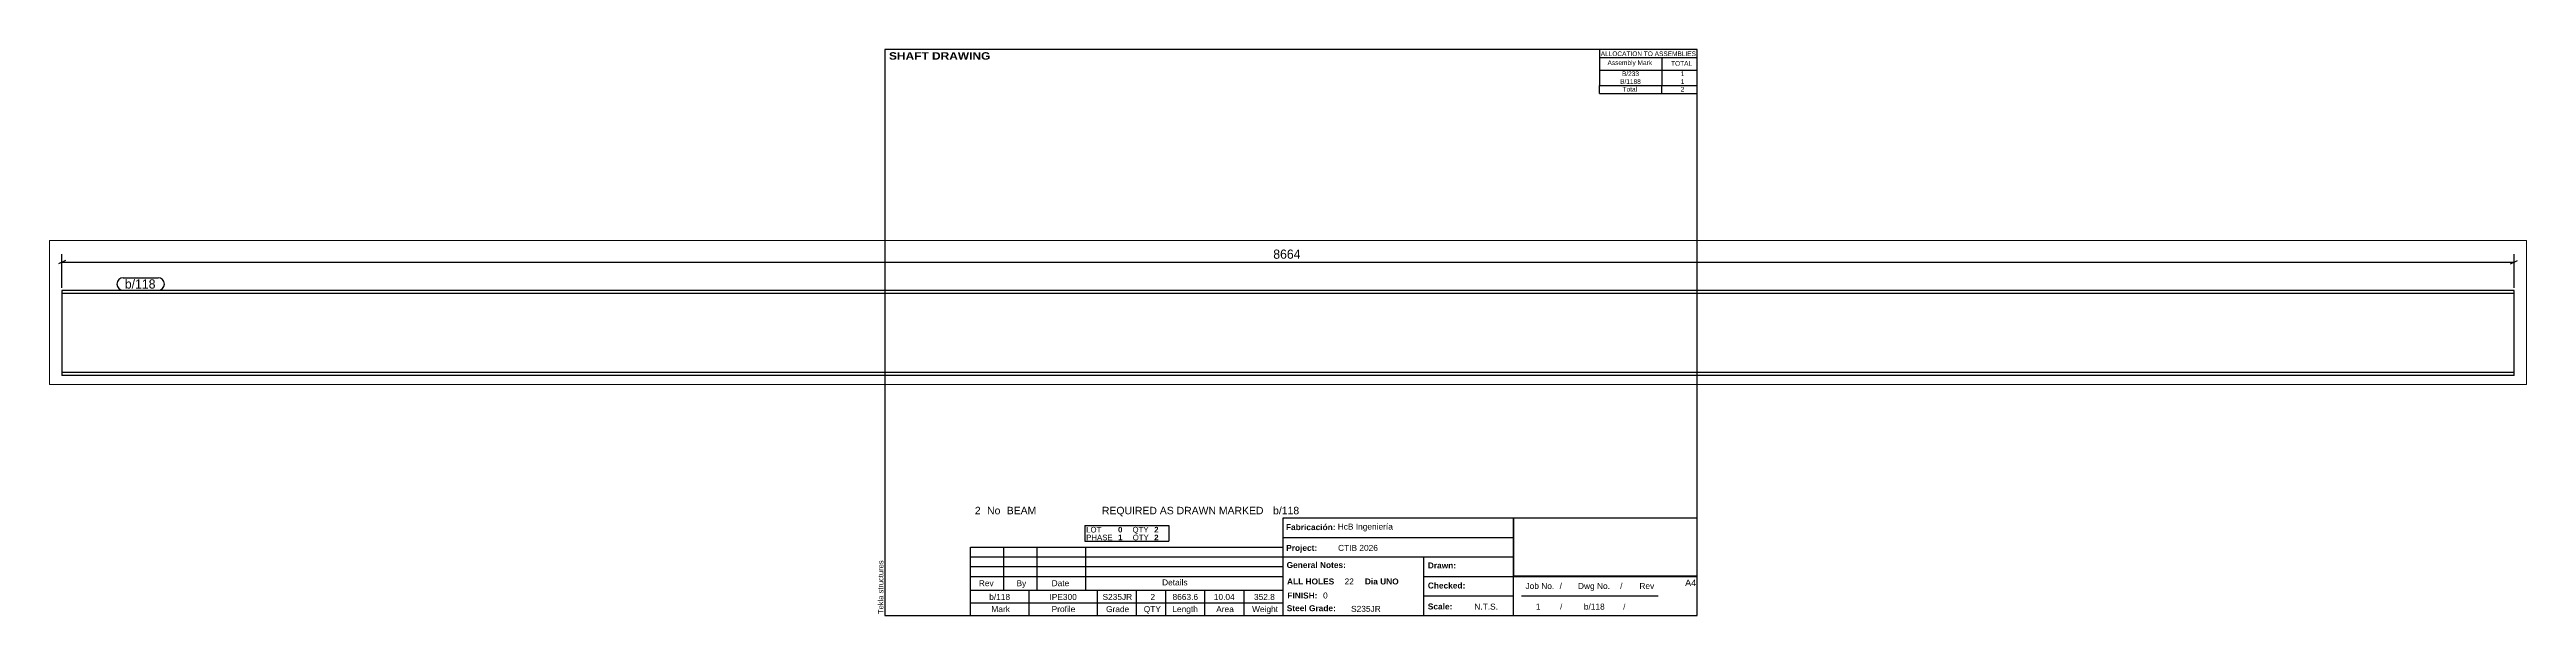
# Paper-space layout 'Layout1' of a CAD drawing. Header units: millimetres. Extents: x -290 to 585, y 5 to 205.
# The model-space entities are those that its viewports show. They can reach past a viewport. Long polylines and large blocks are cut down to what shows.
import ezdxf

# ---------------------------------------------------------------- set-up
doc = ezdxf.new("R2010")
doc.units = ezdxf.units.MM
doc.layers.add('Viewport layer', color=7, linetype='Continuous', plot=False)
doc.styles.add('Arial', font='ARIAL.TTF', dxfattribs={"height": 0.2})
doc.styles.add('Arial Black', font='ARIBLK.TTF', dxfattribs={"height": 0.2})
doc.styles.add('Arial Bold', font='ARIALBD.TTF', dxfattribs={"height": 0.2})
doc.styles.add('Comic Sans MS', font='COMIC.TTF', dxfattribs={"height": 0.2})

msp = doc.modelspace()

# ---------------------------------------------------------------- linework, layer by layer
at = {"color": 8, "linetype": 'Continuous'}
for p, q in [((56, 438), (32, 426)), ((44, 342), (44, 460.4)), ((8695.6, 426), (8719.6, 438)), ((8707.6, 342), (8707.6, 460.4)), ((44, 432), (8707.6, 432))]:
    msp.add_line(p, q, dxfattribs=at)
at = {"color": 7, "linetype": 'Continuous'}
for p, q in [((8707.6, 332), (44, 332)), ((44, 332), (44, 32)), ((8707.6, 321.3), (44, 321.3)), ((8707.6, 32), (8707.6, 332)), ((8707.6, 42.7), (44, 42.7)), ((8707.6, 32), (44, 32))]:
    msp.add_line(p, q, dxfattribs=at)

# ---------------------------------------------------------------- next in the draw order: wipeouts: each hides what was drawn before it
at = {"color": 0}
for points in [[(4434.3, 438), (4434.3, 482.8), (4317.3, 482.8), (4317.3, 438)], [(377.7, 339), (377.7, 371), (266, 371), (266, 339)]]:
    msp.add_wipeout(points, dxfattribs=at)

# ---------------------------------------------------------------- next in the draw order: texts
at = {"color": 3, "style": 'Comic Sans MS'}
msp.add_text('8664', height=32.38, dxfattribs=at).set_placement((4323.7, 444.4))

# ---------------------------------------------------------------- next in the draw order: wipeouts: each hides what was drawn before it
at = {"color": 0}
msp.add_wipeout([(377.7, 339), (377.7, 371), (266, 371), (266, 339)], dxfattribs=at)

# ---------------------------------------------------------------- next in the draw order: linework, layer by layer
at = {"color": 7, "linetype": 'Continuous'}
for p, q in [((260, 377), (383.7, 377)), ((260, 333), (383.7, 333))]:
    msp.add_line(p, q, dxfattribs=at)
for centre, start, end in [((260, 355), 90, 270), ((383.7, 355), 270, 90)]:
    msp.add_arc(centre, 22, start, end, dxfattribs=at)

# ---------------------------------------------------------------- next in the draw order: texts
at = {"color": 3, "style": 'Comic Sans MS'}
msp.add_text('b/118', height=32.38, dxfattribs=at).set_placement((266, 339))

psp = doc.layouts.get("Layout1")

# ---------------------------------------------------------------- linework, layer by layer
at = {"color": 5, "linetype": 'Continuous'}
for p, q in [((292, 205), (5, 205)), ((5, 205), (5, 5)), ((292, 5), (292, 205)), ((5, 5), (292, 5))]:
    psp.add_line(p, q, dxfattribs=at)
at = {"color": 7, "linetype": 'Continuous'}
for p, q in [((257.51, 205), (257.51, 197.75)), ((257.57, 202.24), (292, 202.24)), ((279.49, 202.24), (279.49, 197.75)), ((257.51, 197.75), (257.51, 195)), ((257.51, 195), (257.51, 192.24)), ((257.57, 197.75), (292, 197.75)), ((279.49, 197.75), (279.49, 195)), ((279.49, 195), (279.49, 192.24)), ((257.51, 189.47), (257.51, 192.23)), ((257.51, 189.47), (292, 189.47)), ((257.54, 192.23), (292, 192.23)), ((279.49, 189.47), (279.49, 192.23)), ((75.68, 36.74), (105.35, 36.74)), ((75.68, 36.74), (75.68, 33.98)), ((105.35, 36.74), (105.35, 33.98)), ((145.72, 5), (145.72, 39.5)), ((145.75, 39.5), (292, 39.5)), ((227.14, 5), (227.14, 39.5)), ((35.31, 13.97), (35.31, 29.15)), ((35.31, 29.15), (145.71, 29.15)), ((47.04, 13.97), (47.04, 29.15)), ((58.77, 13.97), (58.77, 29.15)), ((75.68, 33.98), (75.68, 31.22)), ((75.68, 31.22), (105.35, 31.22)), ((76.02, 13.97), (76.02, 29.15)), ((105.35, 33.98), (105.35, 31.22)), ((145.71, 13.97), (145.71, 29.15)), ((145.72, 32.6), (227.14, 32.6)), ((35.31, 25.7), (145.71, 25.7)), ((35.31, 22.25), (145.71, 22.25)), ((35.31, 18.8), (145.71, 18.8)), ((145.72, 25.7), (227.14, 25.7)), ((195.4, 5), (195.4, 25.7)), ((195.4, 18.8), (292, 18.8)), ((35.31, 13.96), (145.71, 13.97)), ((35.31, 9.49), (35.31, 13.96)), ((35.31, 9.48), (145.72, 9.49)), ((35.31, 5), (35.31, 9.48)), ((56.01, 9.49), (56.01, 13.97)), ((56.01, 5), (56.01, 9.48)), ((80.16, 9.49), (80.16, 13.97)), ((80.16, 5), (80.16, 9.48)), ((93.96, 9.49), (93.96, 13.97)), ((93.96, 5), (93.96, 9.48)), ((104.31, 9.49), (104.31, 13.97)), ((104.31, 5), (104.31, 9.48)), ((118.11, 9.49), (118.11, 13.97)), ((118.11, 5), (118.11, 9.48)), ((131.91, 9.49), (131.91, 13.97)), ((131.91, 5), (131.91, 9.48)), ((195.4, 11.9), (227.14, 11.9)), ((229.99, 11.92), (278.29, 11.92))]:
    psp.add_line(p, q, dxfattribs=at)
at = {"color": 2, "linetype": 'Continuous'}
for p, q in [((227.28, 39.46), (291.86, 39.46)), ((227.29, 19.02), (227.29, 39.46)), ((291.96, 19.03), (291.96, 39.47)), ((227.28, 19.03), (291.86, 19.03))]:
    psp.add_line(p, q, dxfattribs=at)

# ---------------------------------------------------------------- texts
at = {"color": 7}
for s, height, style, p in [(' SHAFT DRAWING', 2.6342, 'Arial Black', (5.3, 201.42)), ('ALLOCATION TO ASSEMBLIES', 1.6475, 'Arial', (257.95, 202.68)), ('Assembly Mark', 1.6475, 'Arial', (260.35, 199.52)), ('TOTAL', 1.648, 'Arial', (282.81, 199.28)), ('2', 2.64, 'Arial', (36.8, 40.76)), ('No', 2.636, 'Arial', (41.13, 40.76)), ('BEAM', 2.636, 'Arial', (48.08, 40.76)), ('REQUIRED AS DRAWN MARKED', 2.636, 'Arial', (81.71, 40.76)), ('b/118', 2.636, 'Arial', (142.18, 40.76)), ('b/118', 2.109, 'Arial', (41.89, 10.5)), ('IPE300', 2.109, 'Arial', (63.17, 10.5)), ('S235JR', 2.109, 'Arial', (81.91, 10.5)), ('2', 2.11, 'Arial', (98.86, 10.5)), ('8663.6', 2.109, 'Arial', (106.66, 10.5)), ('10.04', 2.109, 'Arial', (121.24, 10.5)), ('352.8', 2.109, 'Arial', (135.43, 10.5)), ('FINISH:', 2.107, 'Arial Bold', (147.22, 11)), ('0', 2.11, 'Arial', (159.84, 11))]:
    psp.add_text(s, height=height, dxfattribs=dict(at, style=style)).set_placement(p)
at = {"color": 7, "linetype": 'Continuous'}
for s, height, style, p in [('B/1188', 1.648, 'Arial', (264.81, 192.87)), ('B/233', 1.648, 'Arial', (265.45, 195.63)), ('1', 1.65, 'Arial', (286.23, 195.63)), ('1', 1.65, 'Arial', (286.23, 192.87)), ('Total', 1.648, 'Arial', (265.67, 190.12)), ('2', 1.65, 'Arial', (286.21, 190.12)), ('LOT', 1.977, 'Arial', (76.13, 34.33)), ('0', 1.98, 'Arial Bold', (87.41, 34.33)), ('QTY', 1.977, 'Arial', (92.51, 34.33)), ('2', 1.98, 'Arial Bold', (100.18, 34.33)), ('Fabricación:', 2.1074, 'Arial Bold', (146.73, 35.16)), ('HcB Ingeniería', 2.1088, 'Arial', (165.02, 35.36)), ('PHASE', 1.977, 'Arial', (76.13, 31.57)), ('1', 1.98, 'Arial Bold', (87.41, 31.57)), ('QTY', 1.977, 'Arial', (92.58, 31.57)), ('2', 1.98, 'Arial Bold', (100.18, 31.57)), ('Project:', 2.107, 'Arial Bold', (146.81, 27.83)), ('CTIB 2026', 2.109, 'Arial', (165.14, 27.83)), ('Details', 2.109, 'Arial', (102.96, 15.63)), ('General Notes:', 2.1074, 'Arial Bold', (146.96, 21.78)), ('ALL HOLES', 2.107, 'Arial Bold', (147.1, 15.96)), ('22', 2.109, 'Arial', (167.43, 15.96)), ('Dia UNO', 2.107, 'Arial Bold', (174.62, 15.96)), ('Drawn:', 2.107, 'Arial Bold', (196.85, 21.62)), ('A4', 2.307, 'Arial', (287.76, 15.38)), ('Rev', 2.109, 'Arial', (38.21, 15.35)), ('By', 2.109, 'Arial', (51.53, 15.35)), ('Date', 2.109, 'Arial', (63.94, 15.35)), ('Scale:', 2.107, 'Arial Bold', (196.85, 7.13)), ('Checked:', 2.107, 'Arial Bold', (196.85, 14.53)), ('N.T.S.', 2.109, 'Arial', (213.29, 7.08)), ('Job No.', 2.109, 'Arial', (231.37, 14.37)), ('1', 2.11, 'Arial', (235.04, 7.08)), ('/', 2.11, 'Arial', (243.42, 14.37)), ('/', 1.98, 'Arial', (243.58, 7.08)), ('Dwg No.', 2.109, 'Arial', (249.91, 14.37)), ('b/118', 2.109, 'Arial', (251.98, 7.08)), ('/', 2.11, 'Arial', (264.81, 14.37)), ('/', 1.98, 'Arial', (265.88, 7.08)), ('Rev', 2.109, 'Arial', (271.61, 14.37)), ('Mark', 2.109, 'Arial', (42.64, 6.19)), ('Profile', 2.109, 'Arial', (63.95, 6.19)), ('Grade', 2.109, 'Arial', (83.16, 6.19)), ('QTY', 2.109, 'Arial', (96.49, 6.19)), ('Length', 2.109, 'Arial', (106.58, 6.19)), ('Area', 2.109, 'Arial', (122.09, 6.19)), ('Weight', 2.109, 'Arial', (134.77, 6.19)), ('Steel Grade:', 2.1074, 'Arial Bold', (147.01, 6.52)), ('S235JR', 2.109, 'Arial', (169.74, 6.28))]:
    psp.add_text(s, height=height, dxfattribs=dict(at, style=style)).set_placement(p)
at = {"color": 174, "linetype": 'Continuous', "style": 'Arial'}
psp.add_text('Tekla structures', height=1.9102, rotation=90, dxfattribs=at).set_placement((4.5, 5.5))

# ---------------------------------------------------------------- viewports
at = {"layer": 'Viewport layer', "view_target_point": (4375.79, 254.2)}
psp.add_viewport(center=(147.45, 112.05), size=(875.16, 50.84), view_center_point=(0, 0), view_height=508.4, dxfattribs=at)

doc.saveas('drawing.dxf')
